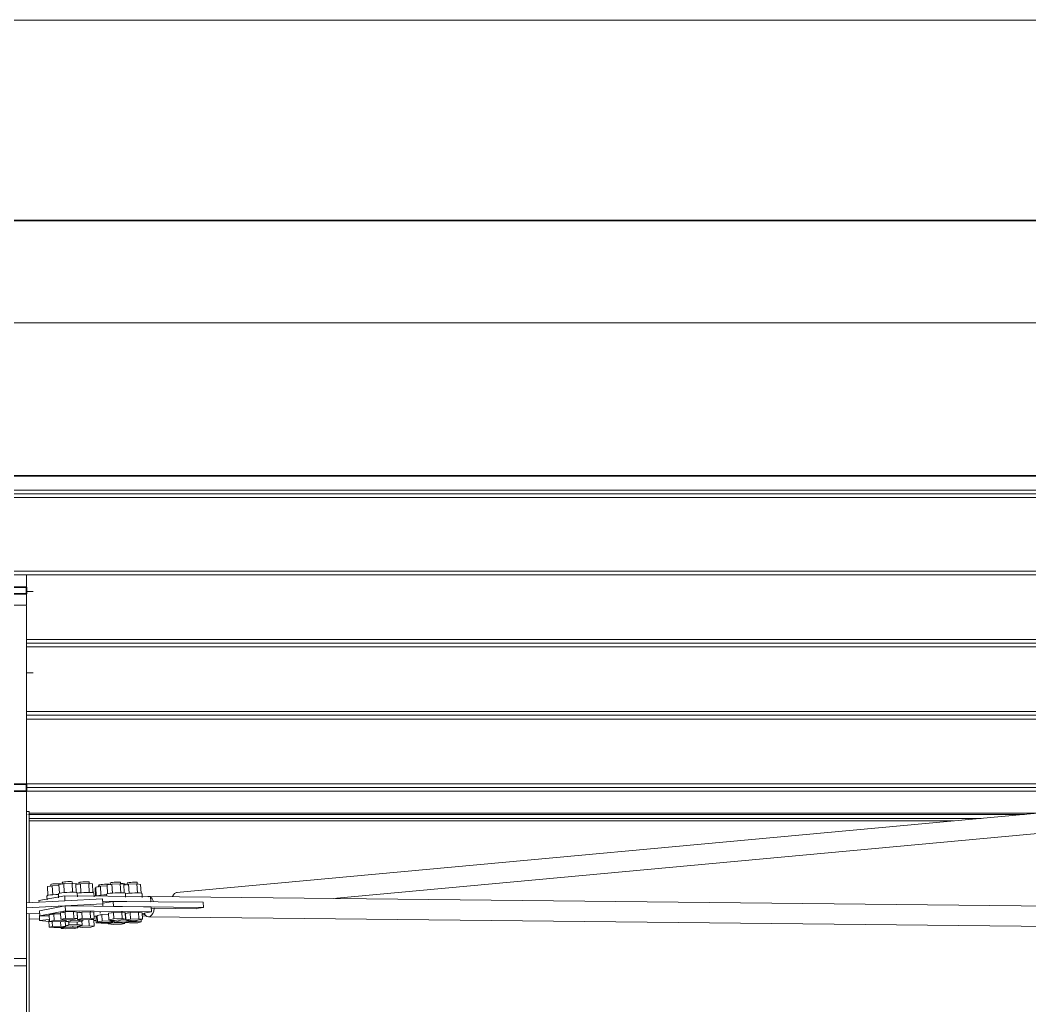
# Model space of a CAD drawing. Header units: millimetres. Extents: x 180139 to 245212, y -4005 to 9345.
# Drawn here: x 224326 to 226314, y 4504 to 6444 of the extents above; entities that cross this region are included whole.
import ezdxf

# ---------------------------------------------------------------- set-up
doc = ezdxf.new("R2010")
doc.units = ezdxf.units.MM
for name, color, linetype, lineweight in [('A-ROOF', 7, 'Continuous', 9), ('A-ROOF-1', 7, 'Continuous', 35), ('S-BEAM', 7, 'Continuous', 9), ('S-BEAM-1', 7, 'Continuous', 35), ('S-FSTN', 7, 'Continuous', 9)]:
    doc.layers.add(name, color=color, linetype=linetype, lineweight=lineweight)

# ---------------------------------------------------------------- blocks, each defined once
blk = doc.blocks.new('IPE - 387938-B')
at = {"layer": 'S-BEAM'}
for p, q in [((-140982.9, 5352.3), (-140982.9, 5328.1)), ((-140802.9, 5352.3), (-140802.9, 5328.1)), ((-140982.9, 5291.4), (-140982.9, 4940)), ((-140802.9, 5291.4), (-140802.9, 4940))]:
    blk.add_line(p, q, dxfattribs=at)
at = {"layer": 'S-BEAM-1'}
for p, q in [((-140802.9, 5328.1), (-140982.9, 5328.1)), ((-140982.9, 5328.1), (-140982.9, 5314.6)), ((-140802.9, 5314.6), (-140802.9, 5328.1)), ((-140982.9, 5314.6), (-140918.2, 5314.6)), ((-140867.6, 5314.6), (-140802.9, 5314.6)), ((-140897.2, 5293.5), (-140897.2, 4961.1)), ((-140888.6, 4961.1), (-140888.6, 5293.5)), ((-140918.2, 4940), (-140982.9, 4940)), ((-140982.9, 4940), (-140982.9, 4926.5)), ((-140802.9, 4940), (-140867.6, 4940)), ((-140802.9, 4926.5), (-140802.9, 4940)), ((-140982.9, 4926.5), (-140802.9, 4926.5))]:
    blk.add_line(p, q, dxfattribs=at)
at = {"layer": 'S-BEAM-1', "flags": 128}
for points in [[(-140918.2, 5314.6), (-140913.5, 5314), (-140909.1, 5312.5), (-140905.1, 5310), (-140901.8, 5306.6), (-140899.3, 5302.6), (-140897.7, 5298.2), (-140897.2, 5293.5)], [(-140888.6, 5293.5), (-140888.1, 5298.2), (-140886.5, 5302.6), (-140884, 5306.6), (-140880.7, 5310), (-140876.7, 5312.5), (-140872.3, 5314), (-140867.6, 5314.6)], [(-140897.2, 4961.1), (-140897.7, 4956.4), (-140899.3, 4951.9), (-140901.8, 4947.9), (-140905.1, 4944.6), (-140909.1, 4942.1), (-140913.5, 4940.5), (-140918.2, 4940)], [(-140867.6, 4940), (-140872.3, 4940.5), (-140876.7, 4942.1), (-140880.7, 4944.6), (-140884, 4947.9), (-140886.5, 4951.9), (-140888.1, 4956.4), (-140888.6, 4961.1)]]:
    blk.add_lwpolyline(points, dxfattribs=at)
blk = doc.blocks.new('IPE - 387939-B')
at = {"layer": 'S-BEAM'}
for p, q in [((-140982.9, 4596.8), (-140982.9, 4926.5)), ((-140802.9, 4596.8), (-140802.9, 4926.5))]:
    blk.add_line(p, q, dxfattribs=at)
blk = doc.blocks.new('Rámový roh_ šroubovaný s náběhem - 387951-B')
at = {"layer": 'S-FSTN'}
for p, q in [((-140982.9, 4886.6), (-140987.9, 4886.6)), ((-140987.9, 4886.6), (-140987.9, 4872.5)), ((-140797.9, 4886.6), (-140802.9, 4886.6)), ((-140797.9, 4706.8), (-140797.9, 4886.6)), ((-140987.9, 4852.1), (-140987.9, 4084.9)), ((-140797.9, 4084.9), (-140797.9, 4685.4)), ((-140918.2, 4596.8), (-140982.9, 4596.8)), ((-140982.9, 4596.8), (-140982.9, 4582.3)), ((-140905.7, 4609.1), (-140892.9, 4609.1)), ((-140886.3, 4609.1), (-140899.5, 4609.1)), ((-140892.9, 4609.1), (-140892.9, 4594.1)), ((-140892.9, 4609.1), (-140885.2, 4609.1)), ((-140802.9, 4596.8), (-140867.6, 4596.8)), ((-140802.9, 4582.3), (-140802.9, 4596.8)), ((-140982.9, 4582.3), (-140802.9, 4582.3)), ((-140982.9, 4582.3), (-140982.9, 4089.9)), ((-140802.9, 4582.3), (-140802.9, 4089.9)), ((-140987.9, 4084.9), (-140797.9, 4084.9)), ((-140802.9, 4089.9), (-140982.9, 4089.9)), ((-140937.9, 4089.9), (-140937.9, 4082.1))]:
    blk.add_line(p, q, dxfattribs=at)
at = {"layer": 'S-FSTN', "flags": 128}
for points in [[(-140899.5, 4609.1), (-140902, 4604.9), (-140905.3, 4601.5), (-140909.2, 4598.9), (-140913.6, 4597.3), (-140918.2, 4596.8)], [(-140867.6, 4596.8), (-140872.2, 4597.3), (-140876.5, 4598.9), (-140880.5, 4601.5), (-140883.8, 4604.9), (-140886.3, 4609.1)]]:
    blk.add_lwpolyline(points, dxfattribs=at)
blk = doc.blocks.new('Hřebenový styčník s náběhem - 387952-B')
at = {"layer": 'S-FSTN'}
for p, q in [((-140982.9, 5314.6), (-140982.9, 5292.4)), ((-140802.9, 5319.2), (-140790, 5319.2)), ((-140802.9, 5319.2), (-140795.2, 5319.2)), ((-140802.9, 5319.2), (-140790, 5319.2)), ((-140802.9, 5319.2), (-140795.2, 5319.2)), ((-140802.9, 5292.4), (-140802.9, 5314.6)), ((-140982.9, 5292.4), (-140917.2, 5292.4)), ((-140934, 5293.3), (-140932.3, 5293.3)), ((-140917.2, 5292.4), (-140902.3, 5307.2)), ((-140868.6, 5292.4), (-140883.4, 5307.2)), ((-140868.6, 5292.4), (-140802.9, 5292.4)), ((-140840.3, 5293.3), (-140838, 5293.3)), ((-140802.9, 5159.2), (-140790, 5159.2)), ((-140802.9, 5159.2), (-140795.2, 5159.2)), ((-140802.9, 5159.2), (-140790, 5159.2)), ((-140802.9, 5159.2), (-140795.2, 5159.2))]:
    blk.add_line(p, q, dxfattribs=at)
blk = doc.blocks.new('IPE - IPE160-854151-B')
at = {"layer": 'S-BEAM'}
for p, q in [((-153179.2, 5519.2), (-125614.4, 5519.2)), ((-153179.2, 5511.7), (-125614.4, 5511.7)), ((-153179.2, 5504.3), (-125614.4, 5504.3)), ((-153179.2, 5359.7), (-131892.9, 5359.7)), ((-153179.2, 5352.3), (-131892.9, 5352.3))]:
    blk.add_line(p, q, dxfattribs=at)
blk = doc.blocks.new('Kruhové tyče - 524319-B')
at = {"layer": 'S-BEAM'}
for p, q in [((-138290.9, 4695.1), (-140562.5, 4718.8)), ((-140551.5, 4695.9), (-140557.4, 4694.8)), ((-140551.5, 4695.9), (-140469.1, 4695)), ((-140562.9, 4678.8), (-138291.4, 4655.1)), ((-138297.1, 4680.8), (-138362.7, 4681.5)), ((-138311.3, 4679.7), (-138362.5, 4680.3)), ((-138297.1, 4680.8), (-138308.2, 4680.3)), ((-138280.1, 4670.6), (-138362.6, 4671.5))]:
    blk.add_line(p, q, dxfattribs=at)
for centre, start_param, end_param in [((-140562.7, 4698.8), 0, 0.107875), ((-140562.7, 4698.8), 5.265305, 5.927215), ((-140562.7, 4698.8), 2.302017, 4.570545), ((-138291.1, 4675.1), 5.264283, 6.354228), ((-138373.6, 4676), 4.718292, 4.996319), ((-138373.6, 4676), 4.490959, 4.718292), ((-138308.1, 4675.3), 4.996319, 5.075905), ((-138291.1, 4675.1), 3.141593, 4.490959)]:
    blk.add_ellipse(centre, major_axis=(0.2, 20), ratio=0.566012, start_param=start_param, end_param=end_param, dxfattribs=at)
blk = doc.blocks.new('Kruhové tyče - 524320-B')
at = {"layer": 'S-BEAM'}
for p, q in [((-138229.4, 4936.9), (-140507.4, 4726.7)), ((-138233.6, 4912), (-138305.8, 4905.3)), ((-138228.8, 4912.2), (-138233.6, 4912)), ((-140199.4, 4714.9), (-138220.8, 4897.5)), ((-138306.1, 4907), (-138314.6, 4906.2)), ((-138306.1, 4907), (-138297.4, 4906.1))]:
    blk.add_line(p, q, dxfattribs=at)
for centre, start_param, end_param in [((-138222.7, 4917.5), 0.567219, 1.015222), ((-138222.7, 4917.5), 1.794788, 3.976698), ((-138294.8, 4910.8), 1.710587, 1.794788), ((-140505.5, 4706.8), 6.170296, 7.14472)]:
    blk.add_ellipse(centre, major_axis=(-1.8, 19.9), ratio=0.586007, start_param=start_param, end_param=end_param, dxfattribs=at)
blk = doc.blocks.new('Připojení trubek s příložkami - 524838-B')
at = {"layer": 'S-FSTN'}
for p, q in [((-140667.1, 4719.9), (-140667.5, 4735.9)), ((-140661.2, 4740.2), (-140661.2, 4738.6)), ((-140671.5, 4726.7), (-140671.6, 4729.1)), ((-140797.9, 4674.6), (-140777.5, 4675.1)), ((-140777.4, 4671.8), (-140777.6, 4681.7)), ((-140758.1, 4673.6), (-140777.4, 4671.8)), ((-140777.4, 4671.8), (-140758.8, 4669.9)), ((-140679.6, 4661.4), (-140679.9, 4673.5)), ((-140676.2, 4674), (-140670.2, 4673.4)), ((-140669.9, 4660.5), (-140670.2, 4673.4)), ((-140670.1, 4671.5), (-140665.8, 4671.9)), ((-140665.7, 4667.2), (-140666, 4680)), ((-140586.8, 4670), (-140586.9, 4672.4)), ((-140577.1, 4669), (-140577.2, 4674)), ((-140569.2, 4682.8), (-140575.2, 4683.4)), ((-140575.1, 4680.3), (-140566.8, 4681)), ((-140758.5, 4658.7), (-140758.8, 4671.6)), ((-140751.8, 4660.2), (-140758.5, 4658.7)), ((-140758.5, 4658.7), (-140748.8, 4657.7)), ((-140751.8, 4660.2), (-140752.1, 4669.1)), ((-140735.5, 4660.8), (-140751.8, 4660.2)), ((-140748.8, 4657.7), (-140732.4, 4658.3)), ((-140735.5, 4660.8), (-140735.7, 4669.6)), ((-140725.7, 4659.8), (-140735.5, 4660.8)), ((-140734.9, 4656.3), (-140734.9, 4658.2)), ((-140728.2, 4657.9), (-140734.9, 4656.3)), ((-140734.9, 4656.3), (-140725.2, 4655.3)), ((-140732.4, 4658.3), (-140725.7, 4659.8)), ((-140728.2, 4657.9), (-140728.3, 4659.2)), ((-140711.9, 4658.4), (-140728.2, 4657.9)), ((-140726.2, 4661.6), (-140726.5, 4671.2)), ((-140719.6, 4663.2), (-140726.2, 4661.6)), ((-140726.2, 4661.6), (-140716.5, 4660.7)), ((-140725.7, 4659.8), (-140725.8, 4661.7)), ((-140725.2, 4655.3), (-140708.8, 4655.9)), ((-140719.6, 4663.2), (-140719.7, 4668.8)), ((-140703.2, 4663.8), (-140719.6, 4663.2)), ((-140716.5, 4660.7), (-140700.1, 4661.3)), ((-140711.9, 4658.4), (-140711.9, 4660.8)), ((-140702.1, 4657.5), (-140711.9, 4658.4)), ((-140708.8, 4655.9), (-140702.1, 4657.5)), ((-140703.2, 4663.8), (-140703.3, 4669.2)), ((-140693.5, 4662.8), (-140703.2, 4663.8)), ((-140702.6, 4659.3), (-140702.7, 4661.2)), ((-140696, 4660.8), (-140702.6, 4659.3)), ((-140702.6, 4659.3), (-140692.9, 4658.3)), ((-140702.1, 4657.5), (-140702.2, 4659.4)), ((-140700.1, 4661.3), (-140693.5, 4662.8)), ((-140696, 4660.8), (-140696, 4662.2)), ((-140679.6, 4661.4), (-140696, 4660.8)), ((-140693.5, 4662.8), (-140693.7, 4670.9)), ((-140692.9, 4658.3), (-140676.5, 4658.9)), ((-140669.9, 4660.5), (-140679.6, 4661.4)), ((-140676.5, 4658.9), (-140669.9, 4660.5)), ((-140660.2, 4668.5), (-140665.7, 4667.2)), ((-140665.7, 4667.2), (-140656, 4666.3)), ((-140656, 4666.3), (-140639.6, 4666.8)), ((-140635.4, 4666.4), (-140642.1, 4664.9)), ((-140642.1, 4664.9), (-140642.1, 4666.3)), ((-140642.1, 4664.9), (-140632.4, 4663.9)), ((-140639.6, 4666.8), (-140633, 4668.4)), ((-140633, 4668.4), (-140638.3, 4668.9)), ((-140635.4, 4666.4), (-140635.5, 4667.8)), ((-140619.1, 4667), (-140635.4, 4666.4)), ((-140633, 4668.4), (-140633, 4669.9)), ((-140632.4, 4663.9), (-140616, 4664.5)), ((-140609.3, 4666), (-140619.1, 4667)), ((-140616, 4664.5), (-140609.3, 4666)), ((-140608.1, 4668.3), (-140609.8, 4667.9)), ((-140609.8, 4667.9), (-140600.1, 4666.9)), ((-140609.4, 4666.3), (-140609.4, 4668)), ((-140586.8, 4670), (-140600.2, 4669.5)), ((-140600.1, 4666.9), (-140583.7, 4667.5)), ((-140577.1, 4669), (-140586.8, 4670)), ((-140583.7, 4667.5), (-140577.1, 4669))]:
    blk.add_line(p, q, dxfattribs=at)
for centre, start_param, end_param in [((-140651.2, 4740.5), 2.461753, 3.508951), ((-140618.9, 4743.5), 0.629158, 1.553554), ((-140618.9, 4743.5), 5.865145, 6.912343)]:
    blk.add_ellipse(centre, major_axis=(10, 0.26), ratio=0.091281, start_param=start_param, end_param=end_param, dxfattribs=at)
blk = doc.blocks.new('Připojení trubek s příložkami - 524845-B')
at = {"layer": 'S-FSTN'}
for p, q in [((-140761.5, 4738.5), (-140752.2, 4740.2)), ((-140760.6, 4721.2), (-140761.5, 4738.5)), ((-140755.3, 4742.7), (-140755.1, 4738.7)), ((-140752.2, 4740.2), (-140738.9, 4740.8)), ((-140751.3, 4722.5), (-140752.2, 4740.2)), ((-140739, 4742.7), (-140729.7, 4744.4)), ((-140738, 4725.4), (-140739, 4742.7)), ((-140732.7, 4746.9), (-140732.5, 4742.9)), ((-140729.7, 4744.4), (-140713.2, 4745.2)), ((-140728.7, 4726.7), (-140729.7, 4744.4)), ((-140713.2, 4745.2), (-140706.1, 4744.2)), ((-140712.3, 4727.5), (-140713.2, 4745.2)), ((-140712.5, 4744), (-140712.7, 4748)), ((-140705.2, 4727.2), (-140706.1, 4744.2)), ((-140706, 4742.4), (-140696.7, 4744.1)), ((-140699.7, 4746.6), (-140699.5, 4742.6)), ((-140696.7, 4744.1), (-140680.3, 4744.8)), ((-140695.8, 4726.4), (-140696.7, 4744.1)), ((-140680.3, 4744.8), (-140673.1, 4743.8)), ((-140679.3, 4726.9), (-140680.3, 4744.8)), ((-140679.6, 4743.6), (-140679.8, 4747.6)), ((-140672.2, 4726.8), (-140673.1, 4743.8)), ((-140666.7, 4737.5), (-140657.4, 4739.3)), ((-140665.8, 4720.2), (-140666.7, 4737.5)), ((-140660.5, 4741.7), (-140660.3, 4737.7)), ((-140657.4, 4739.3), (-140644.1, 4739.9)), ((-140656.5, 4721.5), (-140657.4, 4739.3)), ((-140644.2, 4741.7), (-140634.9, 4743.4)), ((-140643.2, 4724.4), (-140644.2, 4741.7)), ((-140637.9, 4745.9), (-140637.7, 4741.9)), ((-140634.9, 4743.4), (-140618.4, 4744.2)), ((-140633.9, 4725.7), (-140634.9, 4743.4)), ((-140618.4, 4744.2), (-140611.3, 4743.2)), ((-140617.5, 4726.5), (-140618.4, 4744.2)), ((-140617.7, 4743), (-140617.9, 4747)), ((-140610.4, 4726.2), (-140611.3, 4743.2)), ((-140611.2, 4741.4), (-140601.9, 4743.1)), ((-140604.9, 4745.6), (-140604.7, 4741.6)), ((-140601.9, 4743.1), (-140585.5, 4743.8)), ((-140600.9, 4725.4), (-140601.9, 4743.1)), ((-140585.5, 4743.8), (-140578.3, 4742.9)), ((-140584.5, 4726.1), (-140585.5, 4743.8)), ((-140584.8, 4742.6), (-140585, 4746.6)), ((-140577.4, 4725.8), (-140578.3, 4742.9)), ((-140778.4, 4711), (-140727.7, 4720.4)), ((-140762.6, 4720.4), (-140762.2, 4712.4)), ((-140740.1, 4724.6), (-140739.6, 4716.6)), ((-140727.7, 4720.4), (-140558.7, 4718.7)), ((-140727.2, 4710.5), (-140727.7, 4720.4)), ((-140727.2, 4710.5), (-140653, 4714.3)), ((-140702.7, 4718.6), (-140703.1, 4726.5)), ((-140669.7, 4718.2), (-140670.1, 4726.2)), ((-140652.4, 4704.4), (-140653, 4714.3)), ((-140645.3, 4723.6), (-140645, 4719.6)), ((-140607.9, 4717.6), (-140608.3, 4725.5)), ((-140574.9, 4717.2), (-140575.3, 4725.2)), ((-140558.2, 4708.7), (-140558.7, 4718.7)), ((-140802.9, 4706.5), (-140727.7, 4710.5)), ((-140652.4, 4704.4), (-140802.9, 4696.6)), ((-140778.2, 4707.8), (-140778.4, 4711)), ((-140777.4, 4691.1), (-140726.6, 4700.5)), ((-140726.6, 4700.5), (-140557.6, 4698.8)), ((-140726.1, 4690.6), (-140726.6, 4700.5)), ((-140558.2, 4708.7), (-140652.7, 4709.7)), ((-140652.5, 4705.7), (-140632.4, 4709.5)), ((-140652.4, 4699.8), (-140652.4, 4704.4)), ((-140632.4, 4709.5), (-140455.1, 4707.6)), ((-140631.8, 4699.5), (-140632.4, 4709.5)), ((-140454.6, 4697.7), (-140631.8, 4699.5)), ((-140557.1, 4688.8), (-140557.6, 4698.8)), ((-140468.7, 4695.1), (-140454.6, 4697.7)), ((-140454.6, 4697.7), (-140455.1, 4707.6)), ((-140802.9, 4685.1), (-140777.1, 4686.5)), ((-140776.8, 4681.2), (-140777.4, 4691.1)), ((-140726.1, 4690.6), (-140776.8, 4681.2)), ((-140776, 4681.2), (-140758.5, 4681)), ((-140758.6, 4682.8), (-140749.3, 4684.6)), ((-140757.9, 4669.9), (-140758.6, 4682.8)), ((-140752.2, 4684.5), (-140752.1, 4683)), ((-140749.3, 4684.6), (-140735.9, 4685.2)), ((-140748.6, 4671.6), (-140749.3, 4684.6)), ((-140732.2, 4672.4), (-140748.6, 4671.6)), ((-140736, 4687), (-140726.7, 4688.7)), ((-140735.3, 4674.1), (-140736, 4687)), ((-140726, 4675.8), (-140735.3, 4674.1)), ((-140735.3, 4674.1), (-140728.2, 4673.1)), ((-140732.2, 4672.4), (-140732.2, 4673.7)), ((-140725.1, 4671.4), (-140732.2, 4672.4)), ((-140729.7, 4688.7), (-140729.6, 4687.2)), ((-140728.2, 4673.1), (-140711.8, 4673.8)), ((-140726.7, 4688.7), (-140710.3, 4689.5)), ((-140726, 4675.8), (-140726.7, 4688.7)), ((-140557.1, 4688.8), (-140726.1, 4690.6)), ((-140709.6, 4676.6), (-140726, 4675.8)), ((-140725.1, 4671.4), (-140725.2, 4673.4)), ((-140724.9, 4669.6), (-140725.1, 4673.4)), ((-140715.6, 4671.3), (-140715.7, 4673.7)), ((-140699.2, 4672), (-140715.6, 4671.3)), ((-140711.8, 4673.8), (-140702.5, 4675.6)), ((-140710.3, 4689.5), (-140703.2, 4688.5)), ((-140709.6, 4676.6), (-140710.3, 4689.5)), ((-140709.6, 4688.3), (-140709.7, 4690)), ((-140702.5, 4675.6), (-140709.6, 4676.6)), ((-140702.5, 4675.6), (-140703.2, 4688.5)), ((-140703, 4686.7), (-140693.7, 4688.4)), ((-140702.4, 4673.7), (-140703, 4686.7)), ((-140693.1, 4675.5), (-140702.4, 4673.7)), ((-140702.4, 4673.7), (-140695.2, 4672.8)), ((-140699.4, 4687.4), (-140699.4, 4688.7)), ((-140699.2, 4672), (-140699.3, 4673.3)), ((-140692.1, 4671), (-140699.2, 4672)), ((-140696.7, 4688.3), (-140696.6, 4686.9)), ((-140695.2, 4672.8), (-140678.8, 4673.5)), ((-140693.7, 4688.4), (-140677.3, 4689.1)), ((-140693.1, 4675.5), (-140693.7, 4688.4)), ((-140676.7, 4676.2), (-140693.1, 4675.5)), ((-140692.1, 4671), (-140692.2, 4673.1)), ((-140678.8, 4673.5), (-140669.5, 4675.2)), ((-140677.3, 4689.1), (-140670.2, 4688.2)), ((-140676.7, 4676.2), (-140677.3, 4689.1)), ((-140676.6, 4687.9), (-140676.7, 4690)), ((-140669.5, 4675.2), (-140676.7, 4676.2)), ((-140669.5, 4675.2), (-140670.2, 4688.2)), ((-140669.8, 4680.1), (-140663.7, 4680)), ((-140663.8, 4681.8), (-140654.5, 4683.6)), ((-140663.1, 4668.9), (-140663.8, 4681.8)), ((-140657.7, 4688.3), (-140657.6, 4686.5)), ((-140657.4, 4683.5), (-140657.3, 4682.1)), ((-140654.5, 4683.6), (-140641.1, 4684.2)), ((-140653.8, 4670.6), (-140654.5, 4683.6)), ((-140641.2, 4686), (-140631.9, 4687.8)), ((-140640.5, 4673.1), (-140641.2, 4686)), ((-140631.2, 4674.8), (-140640.5, 4673.1)), ((-140640.5, 4673.1), (-140633.4, 4672.1)), ((-140637.4, 4671.4), (-140637.4, 4672.7)), ((-140634.9, 4687.7), (-140634.8, 4686.2)), ((-140633.4, 4672.1), (-140617, 4672.9)), ((-140631.9, 4687.8), (-140615.5, 4688.5)), ((-140631.2, 4674.8), (-140631.9, 4687.8)), ((-140614.8, 4675.6), (-140631.2, 4674.8)), ((-140630.3, 4670.4), (-140630.4, 4672.4)), ((-140630.1, 4668.6), (-140630.3, 4672.4)), ((-140620.8, 4670.3), (-140620.9, 4672.7)), ((-140617, 4672.9), (-140607.7, 4674.6)), ((-140615.5, 4688.5), (-140608.4, 4687.5)), ((-140614.8, 4675.6), (-140615.5, 4688.5)), ((-140614.8, 4687.3), (-140614.9, 4689.4)), ((-140607.7, 4674.6), (-140614.8, 4675.6)), ((-140607.7, 4674.6), (-140608.4, 4687.5)), ((-140608.2, 4685.7), (-140598.9, 4687.4)), ((-140607.6, 4672.8), (-140608.2, 4685.7)), ((-140598.3, 4674.5), (-140607.6, 4672.8)), ((-140607.6, 4672.8), (-140600.4, 4671.8)), ((-140604.6, 4686.4), (-140604.6, 4687.7)), ((-140604.4, 4671), (-140604.5, 4672.3)), ((-140601.9, 4687.4), (-140601.8, 4685.9)), ((-140600.4, 4671.8), (-140584, 4672.5)), ((-140598.9, 4687.4), (-140582.5, 4688.2)), ((-140598.3, 4674.5), (-140598.9, 4687.4)), ((-140581.9, 4675.2), (-140598.3, 4674.5)), ((-140597.3, 4670), (-140597.4, 4672.1)), ((-140584, 4672.5), (-140574.7, 4674.2)), ((-140582.5, 4688.2), (-140575.4, 4687.2)), ((-140581.9, 4675.2), (-140582.5, 4688.2)), ((-140581.8, 4687), (-140582, 4689.1)), ((-140574.7, 4674.2), (-140581.9, 4675.2)), ((-140574.7, 4674.2), (-140575.4, 4687.2)), ((-140575.3, 4685.4), (-140557.1, 4688.8)), ((-140748.6, 4671.6), (-140757.9, 4669.9)), ((-140757.9, 4669.9), (-140750.8, 4668.9)), ((-140750.8, 4668.9), (-140734.3, 4669.7)), ((-140734.3, 4669.7), (-140725.1, 4671.4)), ((-140715.6, 4671.3), (-140724.9, 4669.6)), ((-140724.9, 4669.6), (-140717.8, 4668.6)), ((-140717.8, 4668.6), (-140701.4, 4669.3)), ((-140701.4, 4669.3), (-140692.1, 4671)), ((-140653.8, 4670.6), (-140663.1, 4668.9)), ((-140663.1, 4668.9), (-140656, 4667.9)), ((-140656, 4667.9), (-140639.5, 4668.7)), ((-140637.4, 4671.4), (-140653.8, 4670.6)), ((-140639.5, 4668.7), (-140630.3, 4670.4)), ((-140630.3, 4670.4), (-140637.4, 4671.4)), ((-140620.8, 4670.3), (-140630.1, 4668.6)), ((-140630.1, 4668.6), (-140623, 4667.6)), ((-140623, 4667.6), (-140606.6, 4668.3)), ((-140604.4, 4671), (-140620.8, 4670.3)), ((-140606.6, 4668.3), (-140597.3, 4670)), ((-140597.3, 4670), (-140604.4, 4671))]:
    blk.add_line(p, q, dxfattribs=at)
for centre, major_axis, start_param, end_param in [((-140745.3, 4743.2), (9.99, 0.52), 2.537057, 3.584255), ((-140745.3, 4743.2), (9.99, 0.52), 5.940449, 8.820243), ((-140722.7, 4747.4), (9.99, 0.52), 2.537057, 3.584255), ((-140722.7, 4747.4), (9.99, 0.52), 5.940449, 8.820243), ((-140712.3, 4742.9), (9.99, 0.52), 5.940449, 7.170097), ((-140689.8, 4747.1), (9.99, 0.52), 2.537057, 3.584255), ((-140689.8, 4747.1), (9.99, 0.52), 5.940449, 8.820243), ((-140650.5, 4742.2), (9.99, 0.52), 2.537057, 3.584255), ((-140650.5, 4742.2), (9.99, 0.52), 5.940449, 8.820243), ((-140627.9, 4746.4), (9.99, 0.52), 2.537057, 3.584255), ((-140627.9, 4746.4), (9.99, 0.52), 5.940449, 8.820243), ((-140617.5, 4741.9), (9.99, 0.52), 5.940449, 7.170097), ((-140595, 4746.1), (9.99, 0.52), 2.537057, 3.584255), ((-140595, 4746.1), (9.99, 0.52), 5.940449, 8.820243), ((-140744.1, 4721.4), (18.5, 1), 2.537057, 3.060656), ((-140744.1, 4721.4), (18.5, 1), 1.334601, 2.537057), ((-140721.6, 4725.5), (18.5, 1), 2.537057, 3.060656), ((-140721.6, 4725.5), (18.5, 1), 0.180863, 2.537057), ((-140688.6, 4725.2), (18.5, 1), 0.180863, 2.495949), ((-140721.6, 4725.5), (18.5, 1), 6.202249, 6.283185), ((-140688.6, 4725.2), (18.5, 1), 6.202249, 6.283185), ((-140649.3, 4720.4), (18.5, 1), 2.537057, 2.798857), ((-140649.3, 4720.4), (18.5, 1), 1.334601, 2.537057), ((-140626.8, 4724.6), (18.5, 1), 2.537057, 3.060656), ((-140626.8, 4724.6), (18.5, 1), 0.180863, 2.537057), ((-140593.8, 4724.2), (18.5, 1), 0.180863, 2.495949), ((-140626.8, 4724.6), (18.5, 1), 6.202249, 6.283185), ((-140593.8, 4724.2), (18.5, 1), 6.202249, 6.283185)]:
    blk.add_ellipse(centre, major_axis=major_axis, ratio=0.091186, start_param=start_param, end_param=end_param, dxfattribs=at)
blk = doc.blocks.new('IPE - IPE160-854587-B')
at = {"layer": 'S-BEAM'}
for p, q in [((-140802.9, 5225.2), (-137985.4, 5225.2)), ((-137985.4, 5217.8), (-140802.9, 5217.8)), ((-137985.4, 5210.3), (-140802.9, 5210.3))]:
    blk.add_line(p, q, dxfattribs=at)
blk = doc.blocks.new('IPE - IPE160-854613-B')
at = {"layer": 'S-BEAM'}
for p, q in [((-140802.9, 5083.1), (-137985.4, 5083.1)), ((-137985.4, 5075.8), (-140802.9, 5075.8)), ((-137985.4, 5068.3), (-140802.9, 5068.3))]:
    blk.add_line(p, q, dxfattribs=at)
blk = doc.blocks.new('IPE - IPE160-854659-B')
at = {"layer": 'S-BEAM'}
for p, q in [((-140802.9, 4941.1), (-138211, 4941.1)), ((-138263.3, 4933.7), (-140802.9, 4933.7)), ((-138344.6, 4926.2), (-140802.9, 4926.2))]:
    blk.add_line(p, q, dxfattribs=at)
blk = doc.blocks.new('C profil - C150X19_3-854695-B')
at = {"layer": 'S-BEAM'}
for p, q in [((-140799.4, 4880.7), (-140800.6, 4880.7)), ((-140800.6, 4880.7), (-140799.4, 4880.7)), ((-140797.9, 4883), (-138813.1, 4883)), ((-138837.9, 4880.7), (-140797.9, 4880.7)), ((-140797.9, 4880.7), (-138838.3, 4880.7)), ((-140797.9, 4872.8), (-138923.5, 4872.8)), ((-140797.9, 4867.8), (-138977.8, 4867.8))]:
    blk.add_line(p, q, dxfattribs=at)

msp = doc.modelspace()

# ---------------------------------------------------------------- linework, layer by layer
at = {"layer": 'A-ROOF'}
for p, q in [((239840.9, 6444), (211650.9, 6444)), ((211650.9, 5848.6), (239840.9, 5848.6))]:
    msp.add_line(p, q, dxfattribs=at)
at = {"layer": 'A-ROOF-1'}
for p, q in [((239840.9, 6049.5), (211650.9, 6049.5)), ((211962.1, 5547.4), (239526.9, 5547.4))]:
    msp.add_line(p, q, dxfattribs=at)

# ---------------------------------------------------------------- block references
at = {"layer": 'S-BEAM'}
for name in ['IPE - IPE160-854151-B', 'IPE - 387938-B', 'IPE - IPE160-854587-B', 'IPE - IPE160-854613-B', 'IPE - IPE160-854659-B', 'Kruhové tyče - 524320-B', 'IPE - 387939-B', 'C profil - C150X19_3-854695-B', 'Kruhové tyče - 524319-B']:
    msp.add_blockref(name, (365141.3, 0), dxfattribs=at)
at = {"layer": 'S-FSTN'}
for name in ['Hřebenový styčník s náběhem - 387952-B', 'Rámový roh_ šroubovaný s náběhem - 387951-B', 'Připojení trubek s příložkami - 524845-B', 'Připojení trubek s příložkami - 524838-B']:
    msp.add_blockref(name, (365141.3, 0), dxfattribs=at)

doc.saveas('drawing.dxf')
